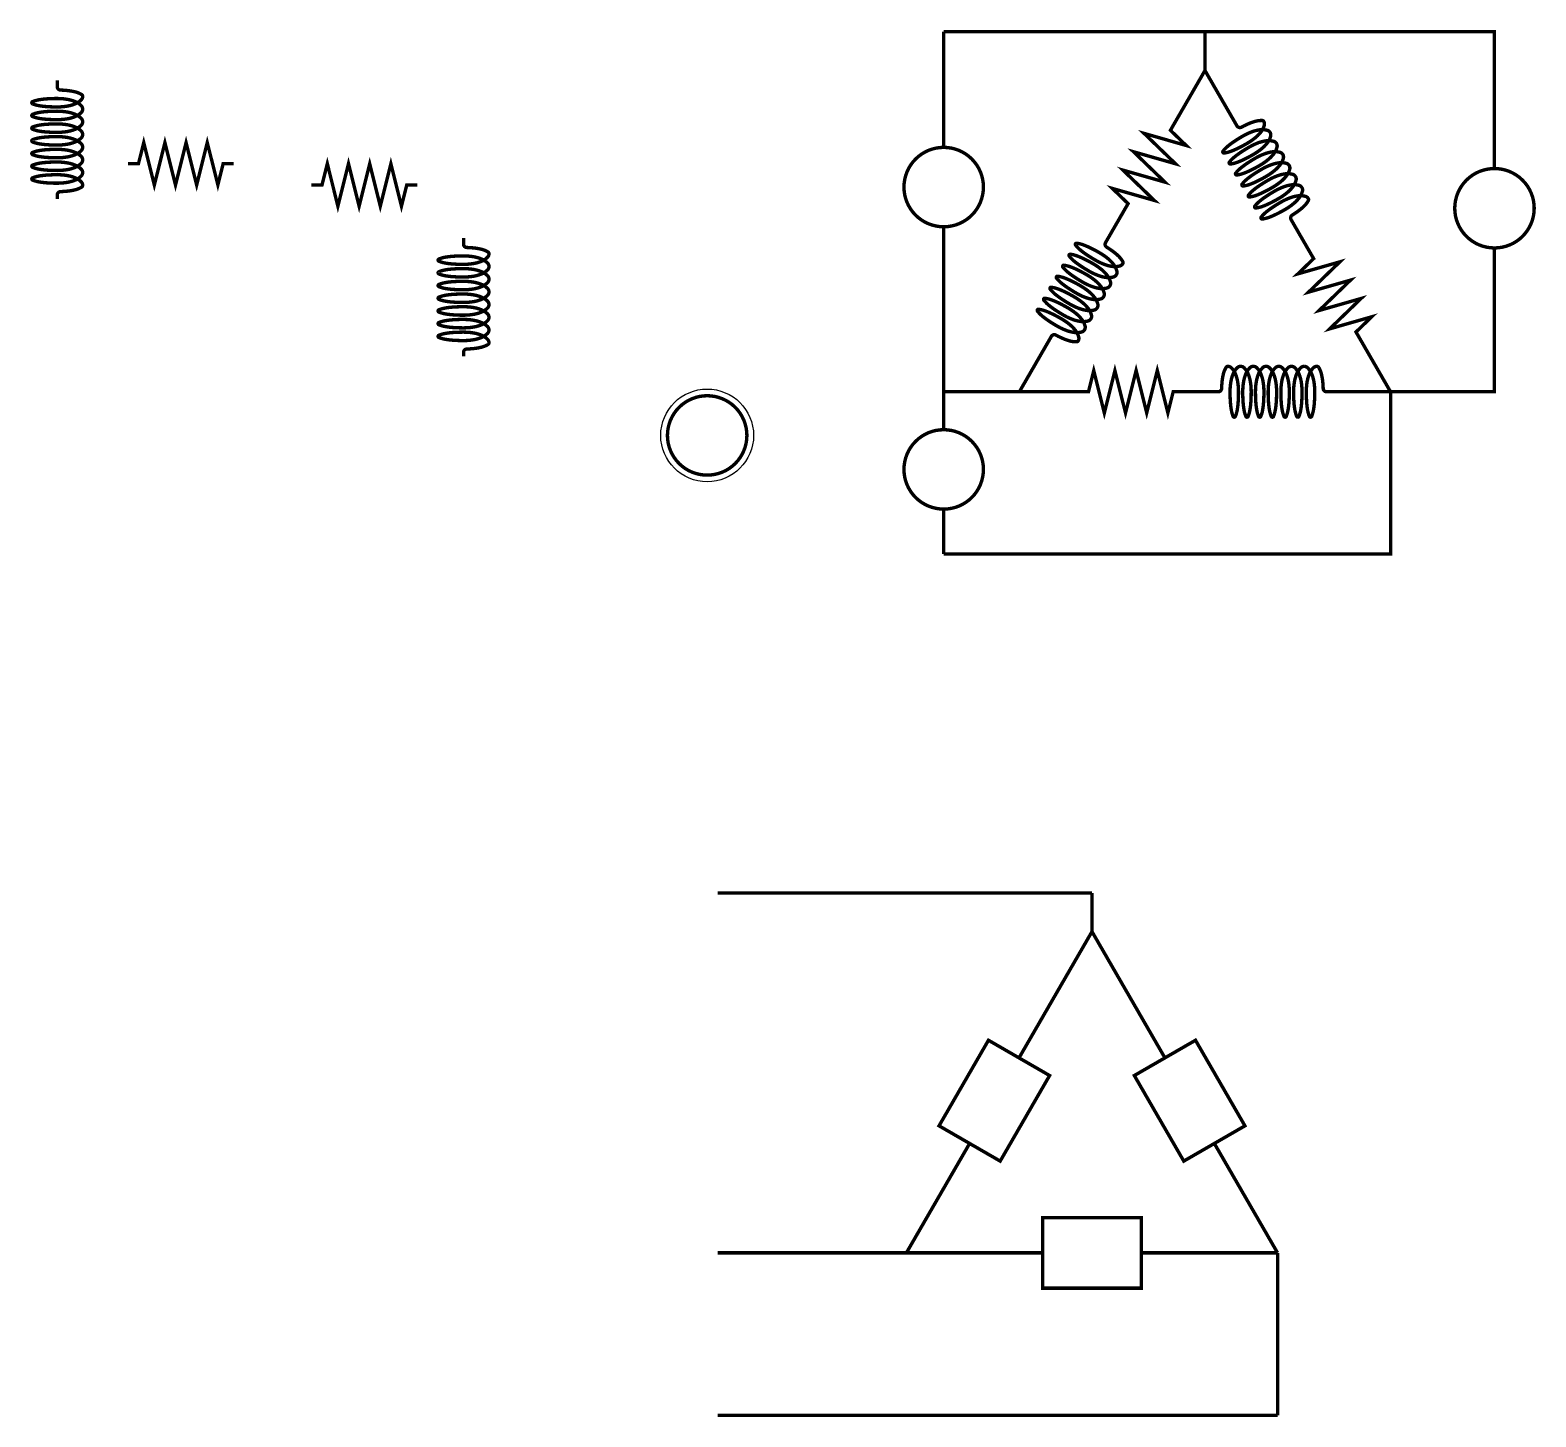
# Model space of a CAD drawing. Header units: inches. Extents: x 0 to 281, y -41 to 106.
# Drawn here: x 134.77 to 141.43, y 52.37 to 58.51 of the extents above; entities that cross this region are included whole.
import ezdxf

# ---------------------------------------------------------------- set-up
doc = ezdxf.new("R2010")
doc.units = ezdxf.units.IN
doc.header["$LTSCALE"] = 0.08
doc.header["$MEASUREMENT"] = 0

msp = doc.modelspace()

# ---------------------------------------------------------------- linework, layer by layer
at = {"color": 0, "const_width": 0.015}
for points in [[(139.9688, 58.3286), (139.9688, 58.5), (138.8125, 58.5)], [(138.8125, 57.9883), (138.8125, 58.5)], [(141.25, 57.8945), (141.25, 58.5), (139.9688, 58.5)], [(139.816, 58.064), (139.9688, 58.3286)], [(140.1103, 58.0835), (139.9688, 58.3286)], [(138.8125, 56.9062), (138.8125, 57.6367)], [(139.5425, 57.5904), (139.605, 57.6986)], [(140.3637, 57.6445), (140.4262, 57.5363)], [(140.7812, 56.9062), (141.25, 56.9062), (141.25, 57.543)], [(140.6372, 57.1709), (140.79, 56.9062)], [(139.289, 57.1514), (139.1475, 56.9062)], [(140.79, 56.9062), (140.79, 56.1875), (138.8125, 56.1875)], [(138.8125, 56.7383), (138.8125, 56.9062)], [(138.8125, 56.9062), (139.1475, 56.9062)], [(139.4531, 56.9062), (139.1475, 56.9062)], [(140, 56.9062), (139.875, 56.9062)], [(140.5069, 56.9062), (140.79, 56.9062)], [(138.8125, 56.1875), (138.8125, 56.3867)], [(139.4688, 54.6875), (137.8125, 54.6875)], [(139.4688, 54.5161), (139.4688, 54.6875)], [(139.1459, 53.957), (139.4688, 54.5161)], [(139.7916, 53.957), (139.4688, 54.5161)], [(138.6475, 53.0938), (138.9272, 53.5781)], [(140.29, 53.0938), (140.0103, 53.5781)], [(139.25, 53.0938), (137.8125, 53.0938)], [(139.6875, 53.0938), (140.29, 53.0938)], [(140.29, 53.0938), (140.29, 52.375)], [(140.29, 52.375), (137.8125, 52.375)]]:
    msp.add_lwpolyline(points, dxfattribs=at)
for points in [[(134.8894, 57.7593), (134.8894, 57.7775, -0.404786), (134.9039, 57.7924, 0.017725), (134.9357, 57.7946, 0.035463), (134.9689, 57.8004, 0.074651), (134.9973, 57.8123, 0.26275), (135.0019, 57.8203, 0.198145), (134.9956, 57.8356, 0.098709), (134.9689, 57.8535, 0.05603), (134.9352, 57.8633, 0.042752), (134.8894, 57.8672, 0.017233), (134.8429, 57.8656, 0.02406), (134.8098, 57.8617, 0.054403), (134.7802, 57.8534, 0.30612), (134.7769, 57.8485, 0.30612), (134.7802, 57.8435, 0.054403), (134.8098, 57.8352, 0.02406), (134.8429, 57.8313, 0.017233), (134.8894, 57.8297, 0.042752), (134.9352, 57.8336, 0.05603), (134.9689, 57.8434, 0.098709), (134.9956, 57.8614, 0.198145), (135.0019, 57.8766, 0.198145), (134.9956, 57.8918, 0.098709), (134.9689, 57.9097, 0.05603), (134.9352, 57.9195, 0.042752), (134.8894, 57.9235, 0.017233), (134.8429, 57.9219, 0.02406), (134.8098, 57.918, 0.054403), (134.7802, 57.9097, 0.30612), (134.7769, 57.9047, 0.30612), (134.7802, 57.8998, 0.054403), (134.8098, 57.8915, 0.02406), (134.8429, 57.8876, 0.017233), (134.8894, 57.886, 0.042752), (134.9352, 57.8899, 0.05603), (134.9689, 57.8997, 0.098709), (134.9956, 57.9176, 0.198145), (135.0019, 57.9328, 0.198145), (134.9956, 57.9481, 0.098709), (134.9689, 57.966, 0.05603), (134.9352, 57.9758, 0.042752), (134.8894, 57.9797, 0.017233), (134.8429, 57.9781, 0.02406), (134.8098, 57.9742, 0.054403), (134.7802, 57.9659, 0.30612), (134.7769, 57.961, 0.30612), (134.7802, 57.956, 0.054403), (134.8098, 57.9477, 0.02406), (134.8429, 57.9438, 0.017233), (134.8894, 57.9422, 0.042752), (134.9352, 57.9461, 0.05603), (134.9689, 57.9559, 0.098709), (134.9956, 57.9739, 0.198145), (135.0019, 57.9891, 0.198145), (134.9956, 58.0043, 0.098709), (134.9689, 58.0222, 0.05603), (134.9352, 58.032, 0.042752), (134.8894, 58.036, 0.017233), (134.8429, 58.0344, 0.02406), (134.8098, 58.0305, 0.054403), (134.7802, 58.0222, 0.30612), (134.7769, 58.0172, 0.30612), (134.7802, 58.0123, 0.054403), (134.8098, 58.004, 0.02406), (134.8429, 58.0001, 0.017233), (134.8894, 57.9985, 0.042752), (134.9352, 58.0024, 0.05603), (134.9689, 58.0122, 0.098709), (134.9956, 58.0301, 0.198145), (135.0019, 58.0453, 0.198145), (134.9956, 58.0606, 0.098709), (134.9689, 58.0785, 0.05603), (134.9352, 58.0883, 0.042752), (134.8894, 58.0922, 0.017233), (134.8429, 58.0906, 0.02406), (134.8098, 58.0867, 0.054403), (134.7802, 58.0784, 0.30612), (134.7769, 58.0735, 0.30612), (134.7802, 58.0685, 0.054403), (134.8098, 58.0602, 0.02406), (134.8429, 58.0563, 0.017233), (134.8894, 58.0547, 0.042752), (134.9352, 58.0586, 0.05603), (134.9689, 58.0684, 0.098709), (134.9956, 58.0864, 0.198145), (135.0019, 58.1016, 0.198145), (134.9956, 58.1168, 0.098709), (134.9689, 58.1347, 0.05603), (134.9352, 58.1445, 0.042752), (134.8894, 58.1485, 0.017233), (134.8429, 58.1469, 0.02406), (134.8098, 58.143, 0.054403), (134.7802, 58.1347, 0.30612), (134.7769, 58.1297, 0.30612), (134.7802, 58.1248, 0.054403), (134.8098, 58.1165, 0.02406), (134.8429, 58.1126, 0.017233), (134.8894, 58.111, 0.042752), (134.9352, 58.1149, 0.05603), (134.9689, 58.1247, 0.098709), (134.9956, 58.1426, 0.198145), (135.0019, 58.1578, 0.198145), (134.9956, 58.1731, 0.098709), (134.9689, 58.191, 0.05603), (134.9352, 58.2008, 0.042752), (134.8894, 58.2047, 0.017233), (134.8429, 58.2031, 0.02406), (134.8098, 58.1992, 0.054403), (134.7802, 58.1909, 0.30612), (134.7769, 58.186, 0.30612), (134.7802, 58.181, 0.054403), (134.8098, 58.1727, 0.02406), (134.8429, 58.1688, 0.017233), (134.8894, 58.1672, 0.042752), (134.9352, 58.1711, 0.05603), (134.9689, 58.1809, 0.098709), (134.9956, 58.1989, 0.198145), (135.0019, 58.2141, 0.26275), (134.9973, 58.2222, 0.074651), (134.9689, 58.234, 0.035463), (134.9357, 58.2398, 0.017725), (134.9039, 58.242, -0.404786), (134.8894, 58.257), (134.8894, 58.2844)], [(140.1012, 58.0992), (140.1103, 58.0835, 0.404786), (140.1303, 58.0778, -0.017725), (140.1589, 58.0918, -0.035463), (140.1907, 58.1034, -0.074651), (140.2211, 58.1074, -0.26275), (140.2291, 58.1027, -0.198145), (140.2313, 58.0863, -0.098709), (140.2172, 58.0575, -0.05603), (140.1929, 58.0321, -0.042752), (140.1551, 58.0058, -0.017233), (140.1141, 57.984, -0.02406), (140.0835, 57.9708, -0.054403), (140.0537, 57.9632, -0.30612), (140.0483, 57.9658, -0.30612), (140.0488, 57.9717, -0.054403), (140.0702, 57.9938, -0.02406), (140.097, 58.0137, -0.017233), (140.1364, 58.0383, -0.042752), (140.178, 58.0578, -0.05603), (140.2121, 58.0662, -0.098709), (140.2442, 58.064, -0.198145), (140.2573, 58.0539, -0.198145), (140.2594, 58.0376, -0.098709), (140.2453, 58.0088, -0.05603), (140.221, 57.9834, -0.042752), (140.1833, 57.9571, -0.017233), (140.1422, 57.9352, -0.02406), (140.1116, 57.9221, -0.054403), (140.0818, 57.9145, -0.30612), (140.0765, 57.9171, -0.30612), (140.0769, 57.923, -0.054403), (140.0984, 57.945, -0.02406), (140.1251, 57.9649, -0.017233), (140.1645, 57.9896, -0.042752), (140.2062, 58.0091, -0.05603), (140.2403, 58.0175, -0.098709), (140.2723, 58.0153, -0.198145), (140.2854, 58.0052, -0.198145), (140.2876, 57.9889, -0.098709), (140.2734, 57.96, -0.05603), (140.2491, 57.9347, -0.042752), (140.2114, 57.9084, -0.017233), (140.1703, 57.8865, -0.02406), (140.1398, 57.8734, -0.054403), (140.1099, 57.8658, -0.30612), (140.1046, 57.8684, -0.30612), (140.105, 57.8743, -0.054403), (140.1265, 57.8963, -0.02406), (140.1532, 57.9162, -0.017233), (140.1926, 57.9409, -0.042752), (140.2343, 57.9604, -0.05603), (140.2684, 57.9687, -0.098709), (140.3005, 57.9666, -0.198145), (140.3135, 57.9565, -0.198145), (140.3157, 57.9402, -0.098709), (140.3015, 57.9113, -0.05603), (140.2772, 57.886, -0.042752), (140.2395, 57.8597, -0.017233), (140.1985, 57.8378, -0.02406), (140.1679, 57.8246, -0.054403), (140.1381, 57.817, -0.30612), (140.1327, 57.8197, -0.30612), (140.1331, 57.8256, -0.054403), (140.1546, 57.8476, -0.02406), (140.1813, 57.8675, -0.017233), (140.2208, 57.8921, -0.042752), (140.2624, 57.9116, -0.05603), (140.2965, 57.92, -0.098709), (140.3286, 57.9178, -0.198145), (140.3416, 57.9078, -0.198145), (140.3438, 57.8915, -0.098709), (140.3297, 57.8626, -0.05603), (140.3054, 57.8373, -0.042752), (140.2676, 57.811, -0.017233), (140.2266, 57.7891, -0.02406), (140.196, 57.7759, -0.054403), (140.1662, 57.7683, -0.30612), (140.1608, 57.7709, -0.30612), (140.1613, 57.7769, -0.054403), (140.1827, 57.7989, -0.02406), (140.2095, 57.8188, -0.017233), (140.2489, 57.8434, -0.042752), (140.2905, 57.8629, -0.05603), (140.3246, 57.8713, -0.098709), (140.3567, 57.8691, -0.198145), (140.3698, 57.8591, -0.198145), (140.3719, 57.8428, -0.098709), (140.3578, 57.8139, -0.05603), (140.3335, 57.7885, -0.042752), (140.2958, 57.7622, -0.017233), (140.2547, 57.7404, -0.02406), (140.2241, 57.7272, -0.054403), (140.1943, 57.7196, -0.30612), (140.189, 57.7222, -0.30612), (140.1894, 57.7282, -0.054403), (140.2109, 57.7502, -0.02406), (140.2376, 57.7701, -0.017233), (140.277, 57.7947, -0.042752), (140.3187, 57.8142, -0.05603), (140.3528, 57.8226, -0.098709), (140.3848, 57.8204, -0.198145), (140.3979, 57.8104, -0.198145), (140.4001, 57.794, -0.098709), (140.3859, 57.7652, -0.05603), (140.3616, 57.7398, -0.042752), (140.3239, 57.7135, -0.017233), (140.2828, 57.6917, -0.02406), (140.2523, 57.6785, -0.054403), (140.2224, 57.6709, -0.30612), (140.2171, 57.6735, -0.30612), (140.2175, 57.6795, -0.054403), (140.239, 57.7015, -0.02406), (140.2657, 57.7214, -0.017233), (140.3051, 57.746, -0.042752), (140.3468, 57.7655, -0.05603), (140.3809, 57.7739, -0.098709), (140.413, 57.7717, -0.198145), (140.426, 57.7617, -0.26275), (140.4261, 57.7524, -0.074651), (140.4074, 57.728, -0.035463), (140.3815, 57.7063, -0.017725), (140.3551, 57.6885, 0.404786), (140.35, 57.6683), (140.3637, 57.6445)], [(136.6875, 57.0624), (136.6875, 57.0806, -0.404786), (136.702, 57.0955, 0.017725), (136.7338, 57.0977, 0.035463), (136.767, 57.1036, 0.074651), (136.7954, 57.1154, 0.26275), (136.8, 57.1234, 0.198145), (136.7937, 57.1387, 0.098709), (136.767, 57.1566, 0.05603), (136.7333, 57.1664, 0.042752), (136.6875, 57.1703, 0.017233), (136.641, 57.1687, 0.02406), (136.608, 57.1648, 0.054403), (136.5783, 57.1565, 0.30612), (136.575, 57.1516, 0.30612), (136.5783, 57.1466, 0.054403), (136.608, 57.1383, 0.02406), (136.641, 57.1344, 0.017233), (136.6875, 57.1328, 0.042752), (136.7333, 57.1367, 0.05603), (136.767, 57.1465, 0.098709), (136.7937, 57.1645, 0.198145), (136.8, 57.1797, 0.198145), (136.7937, 57.1949, 0.098709), (136.767, 57.2128, 0.05603), (136.7333, 57.2226, 0.042752), (136.6875, 57.2266, 0.017233), (136.641, 57.225, 0.02406), (136.608, 57.2211, 0.054403), (136.5783, 57.2128, 0.30612), (136.575, 57.2078, 0.30612), (136.5783, 57.2029, 0.054403), (136.608, 57.1946, 0.02406), (136.641, 57.1907, 0.017233), (136.6875, 57.1891, 0.042752), (136.7333, 57.193, 0.05603), (136.767, 57.2028, 0.098709), (136.7937, 57.2207, 0.198145), (136.8, 57.2359, 0.198145), (136.7937, 57.2512, 0.098709), (136.767, 57.2691, 0.05603), (136.7333, 57.2789, 0.042752), (136.6875, 57.2828, 0.017233), (136.641, 57.2812, 0.02406), (136.608, 57.2773, 0.054403), (136.5783, 57.269, 0.30612), (136.575, 57.2641, 0.30612), (136.5783, 57.2591, 0.054403), (136.608, 57.2508, 0.02406), (136.641, 57.2469, 0.017233), (136.6875, 57.2453, 0.042752), (136.7333, 57.2492, 0.05603), (136.767, 57.259, 0.098709), (136.7937, 57.277, 0.198145), (136.8, 57.2922, 0.198145), (136.7937, 57.3074, 0.098709), (136.767, 57.3253, 0.05603), (136.7333, 57.3351, 0.042752), (136.6875, 57.3391, 0.017233), (136.641, 57.3375, 0.02406), (136.608, 57.3336, 0.054403), (136.5783, 57.3253, 0.30612), (136.575, 57.3203, 0.30612), (136.5783, 57.3154, 0.054403), (136.608, 57.3071, 0.02406), (136.641, 57.3032, 0.017233), (136.6875, 57.3016, 0.042752), (136.7333, 57.3055, 0.05603), (136.767, 57.3153, 0.098709), (136.7937, 57.3332, 0.198145), (136.8, 57.3484, 0.198145), (136.7937, 57.3637, 0.098709), (136.767, 57.3816, 0.05603), (136.7333, 57.3914, 0.042752), (136.6875, 57.3953, 0.017233), (136.641, 57.3937, 0.02406), (136.608, 57.3898, 0.054403), (136.5783, 57.3815, 0.30612), (136.575, 57.3766, 0.30612), (136.5783, 57.3716, 0.054403), (136.608, 57.3633, 0.02406), (136.641, 57.3594, 0.017233), (136.6875, 57.3578, 0.042752), (136.7333, 57.3617, 0.05603), (136.767, 57.3715, 0.098709), (136.7937, 57.3895, 0.198145), (136.8, 57.4047, 0.198145), (136.7937, 57.4199, 0.098709), (136.767, 57.4378, 0.05603), (136.7333, 57.4476, 0.042752), (136.6875, 57.4516, 0.017233), (136.641, 57.45, 0.02406), (136.608, 57.4461, 0.054403), (136.5783, 57.4378, 0.30612), (136.575, 57.4328, 0.30612), (136.5783, 57.4279, 0.054403), (136.608, 57.4196, 0.02406), (136.641, 57.4157, 0.017233), (136.6875, 57.4141, 0.042752), (136.7333, 57.418, 0.05603), (136.767, 57.4278, 0.098709), (136.7937, 57.4457, 0.198145), (136.8, 57.4609, 0.198145), (136.7937, 57.4762, 0.098709), (136.767, 57.4941, 0.05603), (136.7333, 57.5039, 0.042752), (136.6875, 57.5078, 0.017233), (136.641, 57.5062, 0.02406), (136.608, 57.5023, 0.054403), (136.5783, 57.494, 0.30612), (136.575, 57.4891, 0.30612), (136.5783, 57.4841, 0.054403), (136.608, 57.4758, 0.02406), (136.641, 57.4719, 0.017233), (136.6875, 57.4703, 0.042752), (136.7333, 57.4742, 0.05603), (136.767, 57.484, 0.098709), (136.7937, 57.502, 0.198145), (136.8, 57.5172, 0.26275), (136.7954, 57.5253, 0.074651), (136.767, 57.5371, 0.035463), (136.7338, 57.5429, 0.017725), (136.702, 57.5451, -0.404786), (136.6875, 57.5601), (136.6875, 57.5875)], [(139.28, 57.1357), (139.289, 57.1514, -0.404786), (139.3091, 57.1571, 0.017725), (139.3377, 57.1431, 0.035463), (139.3694, 57.1315, 0.074651), (139.3999, 57.1275, 0.26275), (139.4079, 57.1322, 0.198145), (139.4101, 57.1486, 0.098709), (139.3959, 57.1774, 0.05603), (139.3716, 57.2028, 0.042752), (139.3339, 57.2291, 0.017233), (139.2929, 57.2509, 0.02406), (139.2623, 57.2641, 0.054403), (139.2325, 57.2717, 0.30612), (139.2271, 57.2691, 0.30612), (139.2275, 57.2632, 0.054403), (139.249, 57.2411, 0.02406), (139.2757, 57.2212, 0.017233), (139.3152, 57.1966, 0.042752), (139.3568, 57.1771, 0.05603), (139.3909, 57.1687, 0.098709), (139.423, 57.1709, 0.198145), (139.436, 57.181, 0.198145), (139.4382, 57.1973, 0.098709), (139.4241, 57.2261, 0.05603), (139.3998, 57.2515, 0.042752), (139.362, 57.2778, 0.017233), (139.321, 57.2996, 0.02406), (139.2904, 57.3128, 0.054403), (139.2606, 57.3204, 0.30612), (139.2552, 57.3178, 0.30612), (139.2557, 57.3119, 0.054403), (139.2771, 57.2899, 0.02406), (139.3039, 57.2699, 0.017233), (139.3433, 57.2453, 0.042752), (139.3849, 57.2258, 0.05603), (139.4191, 57.2174, 0.098709), (139.4511, 57.2196, 0.198145), (139.4642, 57.2297, 0.198145), (139.4663, 57.246, 0.098709), (139.4522, 57.2749, 0.05603), (139.4279, 57.3002, 0.042752), (139.3902, 57.3265, 0.017233), (139.3491, 57.3484, 0.02406), (139.3185, 57.3615, 0.054403), (139.2887, 57.3691, 0.30612), (139.2834, 57.3665, 0.30612), (139.2838, 57.3606, 0.054403), (139.3053, 57.3386, 0.02406), (139.332, 57.3187, 0.017233), (139.3714, 57.294, 0.042752), (139.4131, 57.2745, 0.05603), (139.4472, 57.2662, 0.098709), (139.4792, 57.2683, 0.198145), (139.4923, 57.2784, 0.198145), (139.4945, 57.2947, 0.098709), (139.4803, 57.3236, 0.05603), (139.456, 57.3489, 0.042752), (139.4183, 57.3752, 0.017233), (139.3773, 57.3971, 0.02406), (139.3467, 57.4103, 0.054403), (139.3169, 57.4179, 0.30612), (139.3115, 57.4152, 0.30612), (139.3119, 57.4093, 0.054403), (139.3334, 57.3873, 0.02406), (139.3601, 57.3674, 0.017233), (139.3995, 57.3428, 0.042752), (139.4412, 57.3232, 0.05603), (139.4753, 57.3149, 0.098709), (139.5074, 57.3171, 0.198145), (139.5204, 57.3271, 0.198145), (139.5226, 57.3434, 0.098709), (139.5084, 57.3723, 0.05603), (139.4841, 57.3976, 0.042752), (139.4464, 57.4239, 0.017233), (139.4054, 57.4458, 0.02406), (139.3748, 57.459, 0.054403), (139.345, 57.4666, 0.30612), (139.3396, 57.464, 0.30612), (139.34, 57.458, 0.054403), (139.3615, 57.436, 0.02406), (139.3882, 57.4161, 0.017233), (139.4277, 57.3915, 0.042752), (139.4693, 57.372, 0.05603), (139.5034, 57.3636, 0.098709), (139.5355, 57.3658, 0.198145), (139.5485, 57.3758, 0.198145), (139.5507, 57.3921, 0.098709), (139.5366, 57.421, 0.05603), (139.5123, 57.4464, 0.042752), (139.4745, 57.4727, 0.017233), (139.4335, 57.4945, 0.02406), (139.4029, 57.5077, 0.054403), (139.3731, 57.5153, 0.30612), (139.3677, 57.5127, 0.30612), (139.3682, 57.5067, 0.054403), (139.3896, 57.4847, 0.02406), (139.4164, 57.4648, 0.017233), (139.4558, 57.4402, 0.042752), (139.4974, 57.4207, 0.05603), (139.5316, 57.4123, 0.098709), (139.5636, 57.4145, 0.198145), (139.5767, 57.4245, 0.198145), (139.5788, 57.4409, 0.098709), (139.5647, 57.4697, 0.05603), (139.5404, 57.4951, 0.042752), (139.5027, 57.5214, 0.017233), (139.4616, 57.5432, 0.02406), (139.431, 57.5564, 0.054403), (139.4012, 57.564, 0.30612), (139.3959, 57.5614, 0.30612), (139.3963, 57.5554, 0.054403), (139.4178, 57.5334, 0.02406), (139.4445, 57.5135, 0.017233), (139.4839, 57.4889, 0.042752), (139.5256, 57.4694, 0.05603), (139.5597, 57.461, 0.098709), (139.5917, 57.4632, 0.198145), (139.6048, 57.4732, 0.26275), (139.6049, 57.4825, 0.074651), (139.5862, 57.5069, 0.035463), (139.5603, 57.5286, 0.017725), (139.5339, 57.5464, -0.404786), (139.5288, 57.5666), (139.5425, 57.5904)], [(140.5251, 56.9062), (140.5069, 56.9062, -0.404786), (140.492, 56.9208, 0.017725), (140.4898, 56.9526, 0.035463), (140.4839, 56.9858, 0.074651), (140.4721, 57.0142, 0.26275), (140.4641, 57.0188, 0.198145), (140.4488, 57.0125, 0.098709), (140.4309, 56.9858, 0.05603), (140.4211, 56.9521, 0.042752), (140.4172, 56.9062, 0.017233), (140.4188, 56.8598, 0.02406), (140.4227, 56.8267, 0.054403), (140.431, 56.7971, 0.30612), (140.4359, 56.7937, 0.30612), (140.4409, 56.7971, 0.054403), (140.4492, 56.8267, 0.02406), (140.4531, 56.8598, 0.017233), (140.4547, 56.9062, 0.042752), (140.4508, 56.9521, 0.05603), (140.441, 56.9858, 0.098709), (140.423, 57.0125, 0.198145), (140.4078, 57.0188, 0.198145), (140.3926, 57.0125, 0.098709), (140.3747, 56.9858, 0.05603), (140.3649, 56.9521, 0.042752), (140.3609, 56.9062, 0.017233), (140.3625, 56.8598, 0.02406), (140.3664, 56.8267, 0.054403), (140.3747, 56.7971, 0.30612), (140.3797, 56.7937, 0.30612), (140.3846, 56.7971, 0.054403), (140.3929, 56.8267, 0.02406), (140.3968, 56.8598, 0.017233), (140.3984, 56.9062, 0.042752), (140.3945, 56.9521, 0.05603), (140.3847, 56.9858, 0.098709), (140.3668, 57.0125, 0.198145), (140.3516, 57.0188, 0.198145), (140.3363, 57.0125, 0.098709), (140.3184, 56.9858, 0.05603), (140.3086, 56.9521, 0.042752), (140.3047, 56.9062, 0.017233), (140.3063, 56.8598, 0.02406), (140.3102, 56.8267, 0.054403), (140.3185, 56.7971, 0.30612), (140.3234, 56.7937, 0.30612), (140.3284, 56.7971, 0.054403), (140.3367, 56.8267, 0.02406), (140.3406, 56.8598, 0.017233), (140.3422, 56.9062, 0.042752), (140.3383, 56.9521, 0.05603), (140.3285, 56.9858, 0.098709), (140.3105, 57.0125, 0.198145), (140.2953, 57.0188, 0.198145), (140.2801, 57.0125, 0.098709), (140.2622, 56.9858, 0.05603), (140.2524, 56.9521, 0.042752), (140.2484, 56.9062, 0.017233), (140.25, 56.8598, 0.02406), (140.2539, 56.8267, 0.054403), (140.2622, 56.7971, 0.30612), (140.2672, 56.7937, 0.30612), (140.2721, 56.7971, 0.054403), (140.2804, 56.8267, 0.02406), (140.2843, 56.8598, 0.017233), (140.2859, 56.9062, 0.042752), (140.282, 56.9521, 0.05603), (140.2722, 56.9858, 0.098709), (140.2543, 57.0125, 0.198145), (140.2391, 57.0188, 0.198145), (140.2238, 57.0125, 0.098709), (140.2059, 56.9858, 0.05603), (140.1961, 56.9521, 0.042752), (140.1922, 56.9062, 0.017233), (140.1938, 56.8598, 0.02406), (140.1977, 56.8267, 0.054403), (140.206, 56.7971, 0.30612), (140.2109, 56.7937, 0.30612), (140.2159, 56.7971, 0.054403), (140.2242, 56.8267, 0.02406), (140.2281, 56.8598, 0.017233), (140.2297, 56.9062, 0.042752), (140.2258, 56.9521, 0.05603), (140.216, 56.9858, 0.098709), (140.198, 57.0125, 0.198145), (140.1828, 57.0188, 0.198145), (140.1676, 57.0125, 0.098709), (140.1497, 56.9858, 0.05603), (140.1399, 56.9521, 0.042752), (140.1359, 56.9062, 0.017233), (140.1375, 56.8598, 0.02406), (140.1414, 56.8267, 0.054403), (140.1497, 56.7971, 0.30612), (140.1547, 56.7937, 0.30612), (140.1596, 56.7971, 0.054403), (140.1679, 56.8267, 0.02406), (140.1718, 56.8598, 0.017233), (140.1734, 56.9062, 0.042752), (140.1695, 56.9521, 0.05603), (140.1597, 56.9858, 0.098709), (140.1418, 57.0125, 0.198145), (140.1266, 57.0188, 0.198145), (140.1113, 57.0125, 0.098709), (140.0934, 56.9858, 0.05603), (140.0836, 56.9521, 0.042752), (140.0797, 56.9062, 0.017233), (140.0813, 56.8598, 0.02406), (140.0852, 56.8267, 0.054403), (140.0935, 56.7971, 0.30612), (140.0984, 56.7937, 0.30612), (140.1034, 56.7971, 0.054403), (140.1117, 56.8267, 0.02406), (140.1156, 56.8598, 0.017233), (140.1172, 56.9062, 0.042752), (140.1133, 56.9521, 0.05603), (140.1035, 56.9858, 0.098709), (140.0855, 57.0125, 0.198145), (140.0703, 57.0188, 0.26275), (140.0622, 57.0142, 0.074651), (140.0504, 56.9858, 0.035463), (140.0446, 56.9526, 0.017725), (140.0424, 56.9208, -0.404786), (140.0274, 56.9062), (140, 56.9062)]]:
    msp.add_lwpolyline(points, format="xyb", dxfattribs=at)
at = {"const_width": 0.015}
for points in [[(139.605, 57.6986), (139.6285, 57.7392), (139.559, 57.8064), (139.7448, 57.7533), (139.6059, 57.8876), (139.7917, 57.8344), (139.6527, 57.9688), (139.8385, 57.9156), (139.6996, 58.05), (139.8854, 57.9968), (139.816, 58.064), (139.8394, 58.1046)], [(135.2019, 57.9156), (135.2487, 57.9156), (135.2722, 58.0094), (135.319, 57.8219), (135.3659, 58.0094), (135.4128, 57.8219), (135.4597, 58.0094), (135.5065, 57.8219), (135.5534, 58.0094), (135.6003, 57.8219), (135.6237, 57.9156), (135.6706, 57.9156)], [(136.0144, 57.8219), (136.0612, 57.8219), (136.0847, 57.9156), (136.1315, 57.7281), (136.1784, 57.9156), (136.2253, 57.7281), (136.2722, 57.9156), (136.319, 57.7281), (136.3659, 57.9156), (136.4128, 57.7281), (136.4362, 57.8219), (136.4831, 57.8219)], [(140.4262, 57.5363), (140.4497, 57.4957), (140.3802, 57.4285), (140.566, 57.4816), (140.4271, 57.3473), (140.6129, 57.4005), (140.474, 57.2661), (140.6598, 57.3193), (140.5208, 57.1849), (140.7066, 57.2381), (140.6372, 57.1709), (140.6606, 57.1303)], [(139.875, 56.9062), (139.8281, 56.9062), (139.8047, 56.8125), (139.7578, 57), (139.7109, 56.8125), (139.6641, 57), (139.6172, 56.8125), (139.5703, 57), (139.5234, 56.8125), (139.4766, 57), (139.4531, 56.9062), (139.4062, 56.9062)]]:
    msp.add_lwpolyline(points, dxfattribs=at)
for points in [[(138.6367, 57.8125, 0.098491), (138.6501, 57.7452, 0.098491), (138.6882, 57.6882, 0.098491), (138.7452, 57.6501, 0.098491), (138.8125, 57.6367, 0.098491), (138.8798, 57.6501, 0.098491), (138.9368, 57.6882, 0.098491), (138.9749, 57.7452, 0.098491), (138.9883, 57.8125, 0.098491), (138.9749, 57.8798, 0.098491), (138.9368, 57.9368, 0.098491), (138.8798, 57.9749, 0.098491), (138.8125, 57.9883, 0.098491), (138.7452, 57.9749, 0.098491), (138.6882, 57.9368, 0.098491), (138.6501, 57.8798, 0.098491)], [(141.0742, 57.7188, 0.098491), (141.0876, 57.6515, 0.098491), (141.1257, 57.5945, 0.098491), (141.1827, 57.5563, 0.098491), (141.25, 57.543, 0.098491), (141.3173, 57.5563, 0.098491), (141.3743, 57.5945, 0.098491), (141.4124, 57.6515, 0.098491), (141.4258, 57.7188, 0.098491), (141.4124, 57.786, 0.098491), (141.3743, 57.843, 0.098491), (141.3173, 57.8812, 0.098491), (141.25, 57.8945, 0.098491), (141.1827, 57.8812, 0.098491), (141.1257, 57.843, 0.098491), (141.0876, 57.786, 0.098491)], [(137.5899, 56.7129, 0.098491), (137.6033, 56.6457, 0.098491), (137.6414, 56.5886, 0.098491), (137.6985, 56.5505, 0.098491), (137.7657, 56.5372, 0.098491), (137.833, 56.5505, 0.098491), (137.89, 56.5886, 0.098491), (137.9281, 56.6457, 0.098491), (137.9415, 56.7129, 0.098491), (137.9281, 56.7802, 0.098491), (137.89, 56.8372, 0.098491), (137.833, 56.8753, 0.098491), (137.7657, 56.8887, 0.098491), (137.6985, 56.8753, 0.098491), (137.6414, 56.8372, 0.098491), (137.6033, 56.7802, 0.098491)], [(138.6367, 56.5625, 0.098491), (138.6501, 56.4952, 0.098491), (138.6882, 56.4382, 0.098491), (138.7452, 56.4001, 0.098491), (138.8125, 56.3867, 0.098491), (138.8798, 56.4001, 0.098491), (138.9368, 56.4382, 0.098491), (138.9749, 56.4952, 0.098491), (138.9883, 56.5625, 0.098491), (138.9749, 56.6298, 0.098491), (138.9368, 56.6868, 0.098491), (138.8798, 56.7249, 0.098491), (138.8125, 56.7383, 0.098491), (138.7452, 56.7249, 0.098491), (138.6882, 56.6868, 0.098491), (138.6501, 56.6298, 0.098491)]]:
    msp.add_lwpolyline(points, format="xyb", close=True, dxfattribs=at)
at = {"color": 0, "const_width": 0.015}
for points in [[(138.7919, 53.6562), (139.0106, 54.0351), (139.2812, 53.8789), (139.0625, 53.5)], [(140.1456, 53.6562), (139.9269, 54.0351), (139.6562, 53.8789), (139.875, 53.5)], [(139.25, 53.25), (139.6875, 53.25), (139.6875, 52.9375), (139.25, 52.9375)]]:
    msp.add_lwpolyline(points, close=True, dxfattribs=at)
at = {"color": 0}
msp.add_circle((137.7657, 56.7129), 0.2054, dxfattribs=at)

doc.saveas('drawing.dxf')
